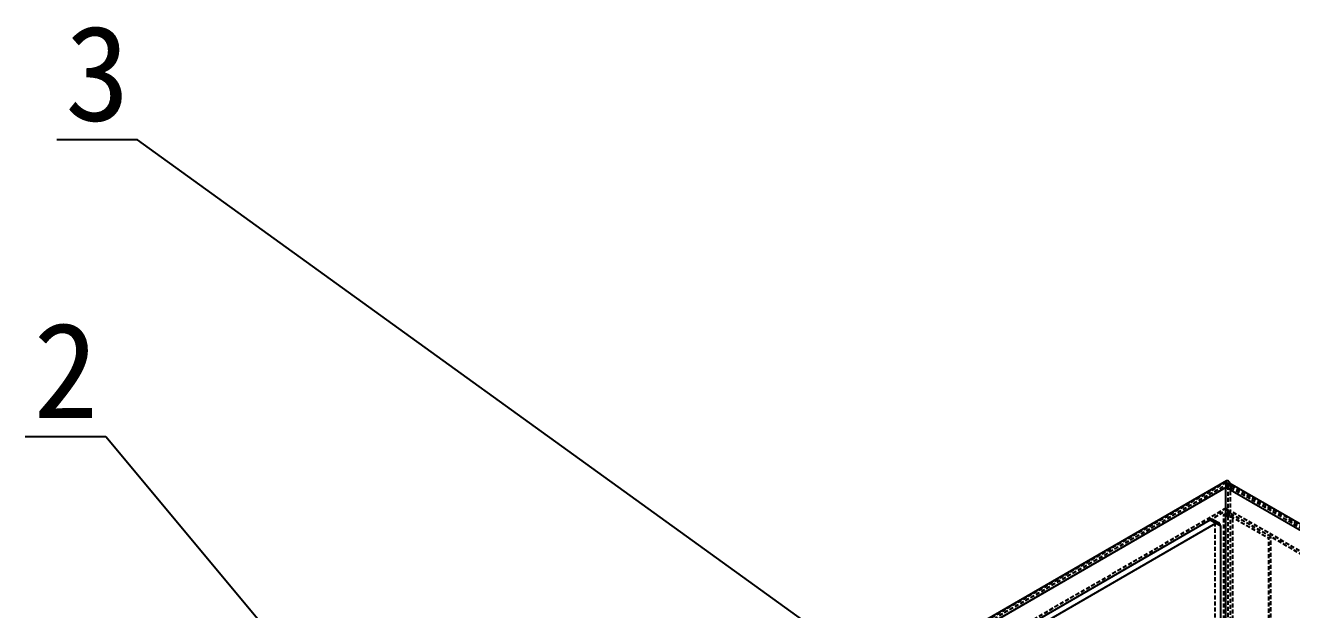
# Model space of a CAD drawing. Header units: millimetres. Extents: x 10653 to 40244, y 19163 to 29561.
# Drawn here: x 17474.9 to 17873.1, y 20275 to 20458.6 of the extents above; entities that cross this region are included whole.
import ezdxf
from ezdxf import colors
from ezdxf.entities.mleader import LeaderData, LeaderLine
from ezdxf.math import Vec2, Vec3

# ---------------------------------------------------------------- set-up
doc = ezdxf.new("R2010")
doc.units = ezdxf.units.MM
doc.linetypes.add('HIDDEN', pattern=[1.905, 1.27, -0.635])
doc.layers.add('02___PRT_ALL_AXES', color=7, linetype='Continuous')
doc.layers.add('DEFAULT_2', color=8, linetype='HIDDEN')

msp = doc.modelspace()

# ---------------------------------------------------------------- linework, layer by layer
at = {"color": 3, "linetype": 'Continuous'}
for p, q in [((17852.613, 20315.491), (17579.878, 20158.029)), ((17852.406, 20313.4), (17581.585, 20157.043)), ((17852.406, 20263.594), (17852.406, 20304.419)), ((17589.717, 20152.348), (17849.224, 20302.174)), ((17850.638, 20301.357), (17850.638, 20270.33))]:
    msp.add_line(p, q, dxfattribs=at)
at = {"color": 7, "linetype": 'Continuous'}
for p, q in [((17852.406, 20304.419), (17852.406, 20313.4)), ((18122.936, 20157.213), (17852.406, 20313.4)), ((18124.436, 20158.318), (17853.613, 20314.675)), ((17587.95, 20153.369), (17847.456, 20303.194)), ((17847.456, 20303.194), (17849.224, 20302.174)), ((17848.456, 20303.293), (17850.224, 20302.273))]:
    msp.add_line(p, q, dxfattribs=at)
at = {"color": 3, "linetype": 'Continuous'}
msp.add_arc((17852.238, 20314.103), 1.595, 18.00045, 22.91092, dxfattribs=at)
at = {"color": 7, "linetype": 'Continuous'}
for points, knots in [([(17852.406, 20313.4), (17852.406, 20313.579), (17852.504, 20313.949), (17852.758, 20314.342), (17853.029, 20314.583), (17853.236, 20314.695), (17853.438, 20314.736), (17853.563, 20314.703), (17853.613, 20314.675)], [0, 0, 0, 0, 0.2698624, 0.5613151, 0.6954576, 0.8131372, 0.9128528, 1, 1, 1, 1]), ([(17847.456, 20303.194), (17847.622, 20303.29), (17847.886, 20303.395), (17848.239, 20303.386), (17848.39, 20303.331), (17848.456, 20303.293)], [0, 0, 0, 0, 0.5476894, 0.781559, 1, 1, 1, 1])]:
    msp.add_open_spline(points, degree=3, knots=knots, dxfattribs=at)
at = {"color": 3, "linetype": 'Continuous'}
for points, knots in [([(17853.707, 20314.724), (17853.65, 20314.86), (17853.505, 20315.109), (17853.221, 20315.394), (17852.911, 20315.556), (17852.69, 20315.536), (17852.613, 20315.491)], [0, 0, 0, 0, 0.3024509, 0.584708, 0.8170102, 1, 1, 1, 1]), ([(17850.224, 20302.273), (17850.158, 20302.311), (17850.006, 20302.366), (17849.653, 20302.374), (17849.389, 20302.269), (17849.224, 20302.174)], [0, 0, 0, 0, 0.218441, 0.4523106, 1, 1, 1, 1]), ([(17850.638, 20301.357), (17850.638, 20301.548), (17850.598, 20301.829), (17850.413, 20302.131), (17850.29, 20302.234), (17850.224, 20302.273)], [0, 0, 0, 0, 0.5476914, 0.7815604, 1, 1, 1, 1])]:
    msp.add_open_spline(points, degree=3, knots=knots, dxfattribs=at)
at = {"layer": '02___PRT_ALL_AXES', "color": 8, "linetype": 'HIDDEN'}
msp.add_line((17853.113, 20314.625), (17570.979, 20151.736), dxfattribs=at)
at = {"layer": 'DEFAULT_2', "color": 8, "linetype": 'HIDDEN'}
for p, q in [((17852.406, 20315.033), (17570.271, 20152.144)), ((17852.406, 20315.033), (17852.406, 20313.4)), ((17852.406, 20315.033), (18126.057, 20157.044)), ((17853.82, 20314.217), (17852.406, 20313.4)), ((17853.113, 20313.809), (17853.113, 20314.625)), ((17853.113, 20263.185), (17853.113, 20313.809)), ((18123.936, 20157.452), (17853.113, 20313.809)), ((17853.82, 20305.235), (17853.82, 20314.217)), ((17852.406, 20306.868), (17570.271, 20143.979)), ((17853.113, 20306.46), (17847.456, 20303.194)), ((17851.699, 20304.827), (17853.82, 20306.052)), ((17851.699, 20262.369), (17851.699, 20304.827)), ((17852.406, 20304.419), (17851.699, 20304.827)), ((17852.406, 20306.868), (17853.113, 20306.46)), ((17852.406, 20304.419), (17853.82, 20305.235)), ((18123.936, 20149.287), (17853.113, 20305.644)), ((17854.448, 20304.87), (17853.781, 20304.44)), ((18124.643, 20149.696), (17853.82, 20306.052)), ((17854.527, 20304.827), (17853.82, 20304.419)), ((17853.82, 20261.961), (17853.82, 20304.419)), ((17853.82, 20304.419), (17865.841, 20297.479)), ((17854.527, 20262.369), (17854.527, 20304.827)), ((17848.87, 20302.378), (17848.87, 20271.351)), ((17849.224, 20302.174), (17850.638, 20301.357)), ((17866.548, 20297.887), (17865.841, 20297.479)), ((17865.841, 20255.021), (17865.841, 20297.479)), ((17866.548, 20255.429), (17866.548, 20297.887))]:
    msp.add_line(p, q, dxfattribs=at)
for centre, radius, start, end in [((17852.387, 20314.151), 1.439, 12.5552, 18.02951), ((17853.33, 20303.569), 0.981, 60.01804, 62.64144), ((17853.546, 20303.127), 1.963, 60.01804, 62.64144)]:
    msp.add_arc(centre, radius, start, end, dxfattribs=at)
for points, knots in [([(17852.613, 20315.491), (17852.546, 20315.452), (17852.429, 20315.306), (17852.406, 20315.129), (17852.406, 20315.033)], [0, 0, 0, 0, 0.4491842, 1, 1, 1, 1]), ([(17853.613, 20314.675), (17853.68, 20314.636), (17853.797, 20314.49), (17853.82, 20314.312), (17853.82, 20314.217)], [0, 0, 0, 0, 0.4492138, 1, 1, 1, 1]), ([(17853.82, 20314.217), (17853.82, 20314.237), (17853.818, 20314.319), (17853.805, 20314.402), (17853.792, 20314.463)], [0, 0, 0, 0, 0.2382131, 1, 1, 1, 1]), ([(17851.699, 20304.827), (17851.75, 20304.857), (17851.974, 20304.972), (17852.217, 20305.049), (17852.405, 20305.091)], [0, 0, 0, 0, 0.2346028, 1, 1, 1, 1]), ([(17852.405, 20305.091), (17852.756, 20305.167), (17853.461, 20305.2), (17854.15, 20305.024), (17854.448, 20304.87)], [0, 0, 0, 0, 0.5167908, 1, 1, 1, 1]), ([(17852.406, 20304.419), (17852.608, 20304.536), (17853.089, 20304.633), (17853.57, 20304.549), (17853.781, 20304.44)], [0, 0, 0, 0, 0.4965766, 1, 1, 1, 1]), ([(17848.456, 20303.293), (17848.522, 20303.255), (17848.646, 20303.151), (17848.83, 20302.85), (17848.87, 20302.569), (17848.87, 20302.378)], [0, 0, 0, 0, 0.2184396, 0.4523086, 1, 1, 1, 1])]:
    msp.add_open_spline(points, degree=3, knots=knots, dxfattribs=at)

# ---------------------------------------------------------------- leaders
at = {"lineweight": 9}
ml = msp.add_multileader_mtext('Standard', dxfattribs=at)
ml.set_content('3', color=2)
ml.set_leader_properties(color=2)
ml.build(insert=Vec2(0, 0))
ml.multileader.update_dxf_attribs({"text_left_attachment_type": 5, "text_right_attachment_type": 5, "dogleg_length": 0.36})
ctx = ml.context
ctx.base_point, ctx.char_height, ctx.plane_origin = Vec3(17485.842, 20422.634), 30, Vec3(17745.198, 20253.137)
ctx.left_attachment, ctx.right_attachment, ctx.text_align_type = 5, 5, 2
notes = []
notes.append((ctx, [(0, (1, 1, 0), (17510.202, 20422.634), (-1, 0), 0.36, [(0, [(17745.198, 20253.137)], 0, [])])]))
ctx.mtext.insert, ctx.mtext.alignment, ctx.mtext.flow_direction = Vec3(17507.842, 20458.634), 3, 5
ml = msp.add_multileader_mtext('Standard', dxfattribs=at)
ml.set_content('2', color=2)
ml.set_leader_properties(color=2)
ml.build(insert=Vec2(0, 0))
ml.multileader.update_dxf_attribs({"text_left_attachment_type": 5, "text_right_attachment_type": 5, "dogleg_length": 0.36})
ctx = ml.context
ctx.base_point, ctx.char_height, ctx.plane_origin = Vec3(17475.888, 20329.275), 30, Vec3(17832.915, 20019.942)
ctx.left_attachment, ctx.right_attachment, ctx.text_align_type = 5, 5, 2
notes.append((ctx, [(0, (1, 1, 0), (17500.248, 20329.275), (-1, 0), 0.36, [(0, [(17755.334, 20023.745)], 0, [])])]))
ctx.mtext.insert, ctx.mtext.alignment, ctx.mtext.flow_direction = Vec3(17497.888, 20365.275), 3, 5
for ctx, leaders in notes:
    for number, flags, end, landing, length, lines in leaders:
        leader = LeaderData()
        leader.index, (leader.has_last_leader_line, leader.has_dogleg_vector, leader.attachment_direction) = number, flags
        leader.last_leader_point, leader.dogleg_vector, leader.dogleg_length = Vec3(end), Vec3(landing), length
        for number, points, colour, breaks in lines:
            line = LeaderLine()
            line.index, line.vertices, line.color, line.breaks = number, Vec3.list(points), colors.encode_raw_color(colour), breaks
            leader.lines.append(line)
        ctx.leaders.append(leader)

doc.saveas('drawing.dxf')
